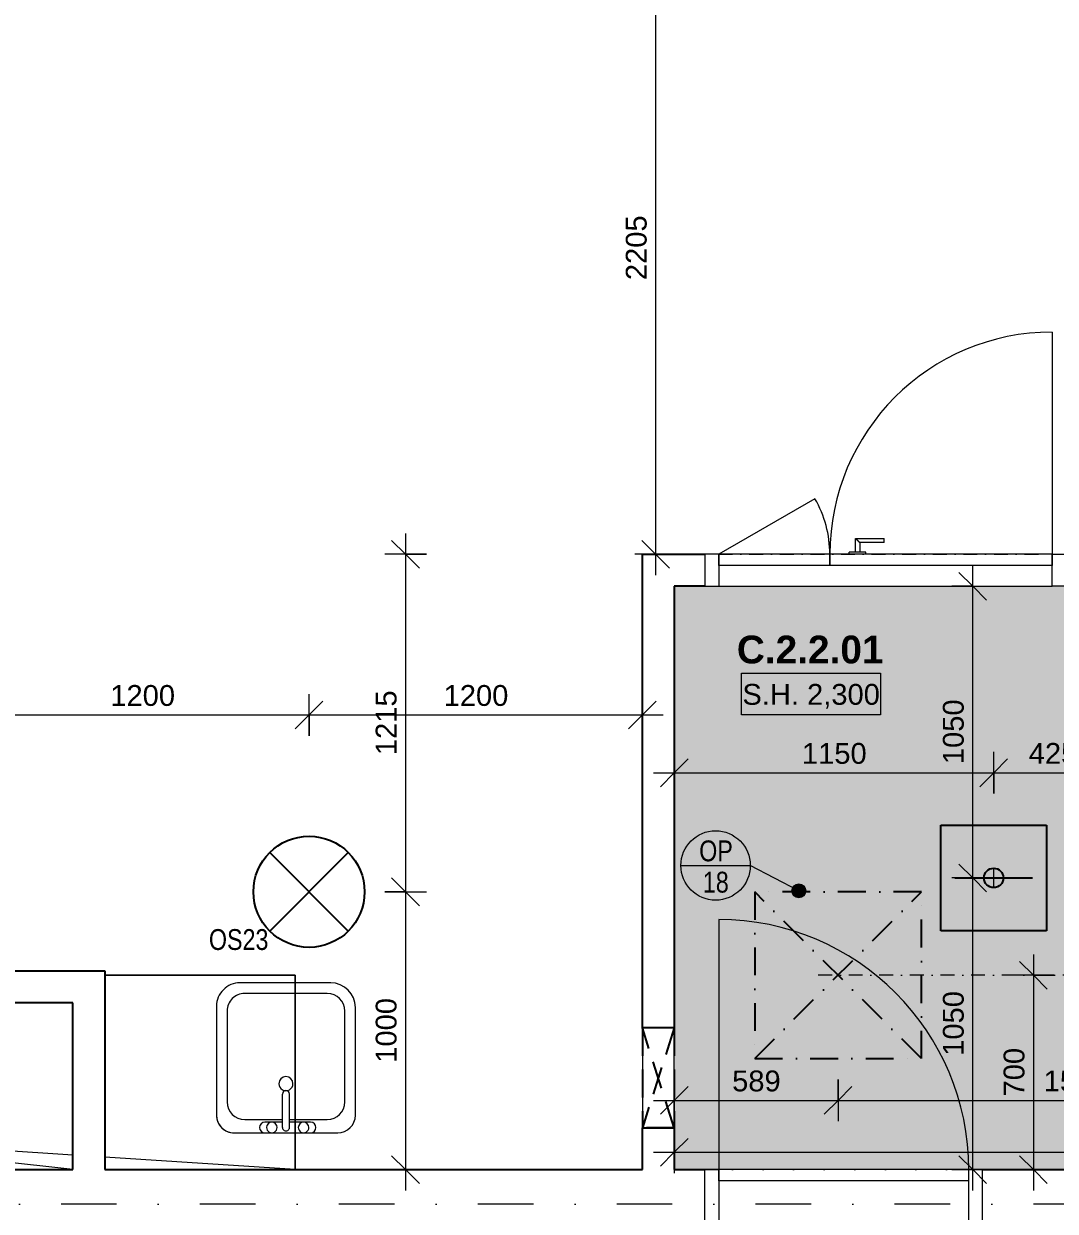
# Model space of a CAD drawing. Header units: millimetres. Extents: x -48130 to -1543, y -7799 to 13735.
# Drawn here: x -36537 to -32824, y -627 to 3648 of the extents above; entities that cross this region are included whole.
import ezdxf

# ---------------------------------------------------------------- set-up
doc = ezdxf.new("R2010")
doc.units = ezdxf.units.MM
for name, pattern in [('ABMV_DashDot_2_2mm-S0_6mm', [110, 50, -30, 0, -30]), ('HA_Dash_3mm-S1mm', [150, 100, -50]), ('HA_DashDot_10mm-S3mm', [500, 200, -150, 0, -150]), ('HA_DashDot_2_2mm-S0_6mm', [110, 50, -30, 0, -30]), ('HA_DashDot_4mm-S1mm', [200, 100, -50, 0, -50])]:
    doc.linetypes.add(name, pattern=pattern)
for name, color, linetype, lineweight in [('-UNDERLAY_P-SANR-FIXT-OTLN', 9, 'Continuous', 9), ('A-____-____-DIMS', 9, 'Continuous', 5), ('A-____-____-DIMS-50', 9, 'Continuous', 5), ('A-AREA-____-IDEN', 9, 'Continuous', 9), ('A-CLNG-____-PATT', 9, 'Continuous', 9), ('A-DETL-____-OTLN', 9, 'Continuous', 25), ('A-DETL-____-THIN', 9, 'Continuous', 9), ('A-DETL-GENF-OTLN', 9, 'Continuous', 9), ('A-DOOR-____-MCUT', 9, 'HA_DashDot_2_2mm-S0_6mm', 9), ('A-DOOR-____-OTLN', 9, 'Continuous', 9), ('A-DOOR-FRAM-OTLN', 9, 'Continuous', 9), ('A-FLOR-____-OTLN', 9, 'Continuous', 9), ('A-FLOR-____-OVHD', 9, 'HA_DashDot_4mm-S1mm', 25), ('A-GENM-____-IDEN', 9, 'Continuous', 9), ('A-GENM-____-MCUT', 9, 'HA_Dash_3mm-S1mm', 25), ('A-GENM-____-OTLN', 9, 'Continuous', 9), ('E-LITE-EQPM-IDEN', 9, 'Continuous', 9), ('E-LITE-EQPM-OTLN', 9, 'Continuous', 9), ('G-____-____-DIMS', 9, 'Continuous', 5), ('I-WALL-____-MCUT', 9, 'Continuous', 25), ('I-WALL-____-OTLN', 9, 'Continuous', 9), ('S-GRID-____-OTLN', 9, 'Continuous', 5)]:
    doc.layers.add(name, color=color, linetype=linetype, lineweight=lineweight)
doc.styles.add('Arial_1', font='arial.ttf', dxfattribs={"height": 75})
doc.styles.add('Arial_2', font='arial.ttf', dxfattribs={"width": 0.8, "height": 75})
doc.styles.add('Arial_B', font='arialbd.ttf', dxfattribs={"height": 100})
doc.dimstyles.new('Inner_Dimensions', dxfattribs={"dimscale": 304.8, "dimtxt": 76.519455, "dimasz": 0.328084, "dimexe": 0.246063, "dimexo": 0.0625, "dimgap": 0.032808, "dimtad": 1, "dimdec": 0, "dimzin": 0, "dimdsep": 46, "dimtxsty": 'Arial_1', "dimblk1": 'OBLIQUE', "dimblk2": 'OBLIQUE', "dimsah": 1, "dimcen": 0.09, "dimdle": 0.246063, "dimazin": 0, "dimtfac": 1, "dimtdec": 4, "dimtix": 1, "dimtmove": 0, "dimatfit": 3, "dimfxl": 0.246063, "dimfxlon": 1, "dimtvp": 1, "dimtolj": 1, "dimtzin": 0, "dimlwd": 9, "dimlwe": 9, "dimarcsym": 2})
doc.dimstyles.new('Inner_Dimensions_2', dxfattribs={"dimscale": 304.8, "dimtxt": 76.519455, "dimasz": 0.328084, "dimexe": 0.246063, "dimexo": 0.0625, "dimgap": 0.032808, "dimtad": 1, "dimdec": 0, "dimzin": 0, "dimdsep": 46, "dimtxsty": 'Arial_1', "dimblk1": 'OBLIQUE', "dimblk2": 'OBLIQUE', "dimsah": 1, "dimcen": 0.09, "dimdle": 0.246063, "dimazin": 0, "dimtfac": 1, "dimtdec": 4, "dimtix": 1, "dimtmove": 2, "dimatfit": 3, "dimfxl": 0.246063, "dimfxlon": 1, "dimtvp": 1, "dimtolj": 1, "dimtzin": 0, "dimlwd": 9, "dimlwe": 9, "dimarcsym": 2})

# ---------------------------------------------------------------- blocks, each defined once
blk = doc.blocks.new('Skříňka se dřezem_ pravoúhlá - 500 x 440mm-1427235-DPS_2NP-C')
at = {"layer": '-UNDERLAY_P-SANR-FIXT-OTLN'}
for p, q in [((202.2, 180.1), (-170.8, 180.1)), ((202.2, 180.1), (-170.8, 180.1)), ((91.9, 180.1), (-73.2, 180.1)), ((3, 132.5), (-132.7, 132.5)), ((-73.2, 142), (3, 142)), ((3, 160.7), (3, 40.4)), ((28.4, 160.7), (28.4, 40.4)), ((28.4, 142), (91.9, 142)), ((164.1, 132.5), (28.4, 132.5)), ((-234.3, 116.6), (-234.3, -271)), ((-234.3, 116.6), (-234.3, -271)), ((265.7, -275.5), (265.7, 116.6)), ((265.7, -275.5), (265.7, 116.6)), ((-196.2, 69), (-196.2, -258.3)), ((227.6, -258.3), (227.6, 69)), ((-132.7, -321.8), (164.1, -321.8)), ((-145.4, -359.9), (181.3, -359.9)), ((-145.4, -359.9), (181.3, -359.9))]:
    blk.add_line(p, q, dxfattribs=at)
for centre, radius, start, end in [((-170.8, 116.6), 63.5, 90, 180), ((-170.8, 116.6), 63.5, 90, 180), ((-73.2, 161.1), 19, 90, 270), ((-47.8, 161.1), 19, 360, 180), ((15.7, 160.7), 12.7, 360, 180), ((66.5, 161.1), 19, 360, 180), ((91.9, 161.1), 19, 270, 90), ((202.2, 116.6), 63.5, 0, 90), ((202.2, 116.6), 63.5, 360, 90), ((-132.7, 69), 63.5, 90, 180), ((-47.8, 161.1), 19, 180, 0), ((66.5, 161.1), 19, 180, 360), ((164.1, 69), 63.5, 0, 90), ((15.7, 3.2), 25.4, 360, 180), ((15.7, 3.2), 25.4, 180, 0), ((15.7, 40.4), 12.7, 180, 0), ((-145.4, -271), 88.9, 180, 270), ((-145.4, -271), 88.9, 180, 270), ((-132.7, -258.3), 63.5, 180, 270), ((164.1, -258.3), 63.5, 270, 0), ((181.3, -275.5), 84.4, 270, 0), ((181.3, -275.5), 84.4, 270, 0)]:
    blk.add_arc(centre, radius, start, end, dxfattribs=at)
blk = doc.blocks.new('HA_DR_Double_Swing_Solid - In_BJ_1200x2100_800-1662813-DPS_2NP-C')
at = {"layer": 'A-DOOR-____-MCUT'}
for p, q in [((-600, 57.5), (600, 57.5)), ((-600, -57.5), (600, -57.5))]:
    blk.add_line(p, q, dxfattribs=at)
at = {"layer": 'A-DOOR-____-OTLN', "lineweight": 5}
for p, q in [((600, 857.5), (600, 57.5)), ((-253.6, 257.5), (-600, 57.5))]:
    blk.add_line(p, q, dxfattribs=at)
at = {"layer": 'A-DOOR-____-OTLN'}
for p, q in [((-107.5, 65.5), (-107.5, 115)), ((-107.5, 115), (-5, 115)), ((-92.5, 100), (-92.5, 65.5)), ((-5, 100), (-92.5, 100)), ((-5, 100), (-5, 115)), ((-200, 57.5), (-600, 57.5)), ((-600, 17.5), (-600, 57.5)), ((-200, 17.5), (-200, 57.5)), ((600, 57.5), (-200, 57.5)), ((-200, 57.5), (-200, 17.5)), ((-70, 65.5), (-130, 65.5)), ((-130, 57.5), (-130, 65.5)), ((-70, 57.5), (-70, 65.5)), ((600, 57.5), (600, 17.5)), ((-200, 17.5), (-600, 17.5)), ((600, 17.5), (-200, 17.5))]:
    blk.add_line(p, q, dxfattribs=at)
at = {"layer": 'A-DOOR-____-OTLN', "lineweight": 5}
for centre, radius, start, end in [((600, 57.5), 800, 90, 180), ((-600, 57.5), 400, 360, 30)]:
    blk.add_arc(centre, radius, start, end, dxfattribs=at)
at = {"layer": 'A-DOOR-____-OTLN'}
blk.add_open_spline([(-107.5, 115), (-107.5, 115), (-107.4, 114.9), (-106.9, 114.4), (-106.5, 114), (-106.1, 113.6), (-105.6, 113.1), (-105.2, 112.7), (-104.6, 112.1), (-103.9, 111.4), (-103.3, 110.8), (-102.9, 110.4), (-102.4, 109.9), (-101.9, 109.4), (-101.5, 109), (-101, 108.5), (-100.5, 108), (-100, 107.5), (-99.5, 107), (-99, 106.5), (-98.5, 106), (-98.1, 105.6), (-97.6, 105.1), (-97.1, 104.6), (-96.7, 104.2), (-96.2, 103.7), (-95.8, 103.3), (-95.3, 102.8), (-94.8, 102.3), (-94.4, 101.9), (-93.9, 101.4), (-93.5, 101), (-93.1, 100.6), (-92.6, 100.1), (-92.5, 100), (-92.5, 100)], degree=3, knots=[0, 0, 0, 0, 0.083333, 0.125, 0.166667, 0.208333, 0.229167, 0.25, 0.291667, 0.333333, 0.354167, 0.375, 0.395833, 0.416667, 0.4375, 0.458333, 0.479167, 0.5, 0.520833, 0.541667, 0.5625, 0.583333, 0.604167, 0.625, 0.645833, 0.666667, 0.6875, 0.708333, 0.75, 0.770833, 0.791667, 0.833333, 0.875, 0.916667, 1, 1, 1, 1], dxfattribs=at)
at = {"layer": 'A-DOOR-FRAM-OTLN'}
for p, q in [((-650, 57.5), (-650, -57.5)), ((-600, 57.5), (-650, 57.5)), ((-600, 57.5), (-600, -57.5)), ((600, -57.5), (600, 57.5)), ((600, 57.5), (650, 57.5)), ((650, 57.5), (650, -57.5)), ((-650, -57.5), (-600, -57.5)), ((-600, -57.5), (600, -57.5)), ((650, -57.5), (600, -57.5))]:
    blk.add_line(p, q, dxfattribs=at)
blk = doc.blocks.new('HA_DR_Single_Swing_Solid - In_BJ_900x2100_Vstup-2040226-DPS_2NP-C')
at = {"layer": 'A-DOOR-____-MCUT'}
for p, q in [((-450, 125), (450, 125)), ((-450, -125), (450, -125))]:
    blk.add_line(p, q, dxfattribs=at)
at = {"layer": 'A-DOOR-____-OTLN'}
for p, q in [((-500, 125), (500, 125)), ((-450, -85), (-450, -125)), ((-450, -85), (450, -85)), ((450, -85), (450, -125)), ((-500, -125), (500, -125)), ((-450, -125), (450, -125))]:
    blk.add_line(p, q, dxfattribs=at)
at = {"layer": 'A-DOOR-____-OTLN', "lineweight": 5}
blk.add_line((450, -1025), (450, -125), dxfattribs=at)
blk.add_arc((450, -125), 900, 180, 270, dxfattribs=at)
at = {"layer": 'A-DOOR-FRAM-OTLN'}
for p, q in [((-450, 125), (-500, 125)), ((-500, 125), (-500, -125)), ((450, 125), (-450, 125)), ((-450, 125), (-450, -125)), ((450, -125), (450, 125)), ((450, 125), (500, 125)), ((500, 125), (500, -125)), ((-500, -125), (-450, -125)), ((500, -125), (450, -125))]:
    blk.add_line(p, q, dxfattribs=at)
blk = doc.blocks.new('HA_GM_Shaft_Rectangle - Default-2056297-DPS_2NP-C')
at = {"layer": 'A-DETL-GENF-OTLN'}
for p, q in [((35, -35), (600, 0)), ((0, -350), (35, -35))]:
    blk.add_line(p, q, dxfattribs=at)
at = {"layer": 'A-GENM-____-OTLN'}
for p, q in [((0, -350), (0, 0)), ((0, 0), (600, 0)), ((600, 0), (600, -350)), ((600, -350), (0, -350))]:
    blk.add_line(p, q, dxfattribs=at)
blk = doc.blocks.new('HA_GM_Shaft_Rectangle - Default-2056011-DPS_2NP-C')
at = {"layer": 'A-DETL-GENF-OTLN'}
for p, q in [((70, -70), (600, -11.1)), ((51.9, -350), (70, -70)), ((0, -1150), (44.4, -465))]:
    blk.add_line(p, q, dxfattribs=at)
at = {"layer": 'A-GENM-____-OTLN'}
for p, q in [((700, -465), (700, -1150)), ((700, -1150), (0, -1150))]:
    blk.add_line(p, q, dxfattribs=at)
blk = doc.blocks.new('HA_LF_GenericSymbol - OS23_pokoje-1614891-DPS_2NP-C')
at = {"layer": 'E-LITE-EQPM-OTLN', "color": 11, "lineweight": 25}
for p, q in [((141.4, 141.4), (-141.4, -141.4)), ((-141.4, 141.4), (141.4, -141.4))]:
    blk.add_line(p, q, dxfattribs=at)
blk.add_circle((0, 0), 200, dxfattribs=at)
blk = doc.blocks.new('HA_GM_Opening_Rectangle_WallBased - Default-1969288-DPS_2NP-C')
at = {"layer": 'A-GENM-____-MCUT'}
for p, q in [((305, 57.5), (-55, -57.5)), ((-55, 57.5), (305, -57.5)), ((-55, 57.5), (-55, -57.5)), ((-55, 57.5), (305, 57.5)), ((305, 57.5), (305, -57.5)), ((-55, -57.5), (305, -57.5))]:
    blk.add_line(p, q, dxfattribs=at)
blk = doc.blocks.new('DIMBLOCK93-DPS_2NP-C')
at = {"layer": 'A-____-____-DIMS-50', "lineweight": 9, "transparency": 16777216}
for p, q in [((-34262.2, 3943.2), (-34312.2, 3993.2)), ((-34337.2, 3943.2), (-34187.2, 3943.2)), ((-34262.2, 3943.2), (-34337.2, 3943.2)), ((-34262.2, 3943.2), (-34262.2, 1663.2)), ((-34262.2, 3943.2), (-34212.2, 3893.2)), ((-34262.2, 1738.2), (-34312.2, 1788.2)), ((-34187.2, 1738.2), (-34337.2, 1738.2)), ((-34262.2, 1738.2), (-34212.2, 1688.2)), ((-34262.2, 1738.2), (-34187.2, 1738.2))]:
    blk.add_line(p, q, dxfattribs=at)
at = {"layer": 'A-____-____-DIMS-50', "color": 0, "lineweight": 9, "transparency": 16777216, "insert": (-34369.5, 2725.3), "char_height": 75, "width": 276.883, "attachment_point": 1, "rotation": 90, "line_spacing_factor": 0.941778, "style": 'Arial_1'}
blk.add_mtext('2205', dxfattribs=at)
blk = doc.blocks.new('_Oblique')
at = {"color": 0, "linetype": 'ByBlock', "lineweight": -2}
blk.add_line((-0.5, -0.5), (0.5, 0.5), dxfattribs=at)
blk = doc.blocks.new('Spot Elevations - Generic-448778-DPS_2NP-C')
at = {"layer": 'G-____-____-DIMS', "lineweight": 9}
for p, q in [((-5, 0), (-5, 3)), ((-5, 3), (5, 3)), ((5, 3), (5, 0)), ((5, 0), (-5, 0))]:
    blk.add_line(p, q, dxfattribs=at)
blk = doc.blocks.new('DIMBLOCK107-DPS_2NP-C')
at = {"layer": 'A-____-____-DIMS-50', "lineweight": 9, "transparency": 16777216}
for p, q in [((-34194.9, -152.6), (-34194.9, -302.6)), ((-34194.9, -227.6), (-34194.9, -152.6)), ((-33605.5, -152.6), (-33605.5, -302.6)), ((-33605.5, -227.6), (-33605.5, -152.6)), ((-34194.9, -227.6), (-34144.9, -177.6)), ((-33605.5, -227.6), (-33555.5, -177.6)), ((-34269.9, -227.6), (-33605.5, -227.6)), ((-34194.9, -227.6), (-34244.9, -277.6)), ((-33605.5, -227.6), (-33655.5, -277.6))]:
    blk.add_line(p, q, dxfattribs=at)
at = {"layer": 'A-____-____-DIMS-50', "color": 0, "lineweight": 9, "transparency": 16777216, "insert": (-33986.7, -120.2), "char_height": 75, "width": 207.662, "attachment_point": 1, "line_spacing_factor": 0.941778, "style": 'Arial_1'}
blk.add_mtext('589', dxfattribs=at)
blk = doc.blocks.new('DIMBLOCK108-DPS_2NP-C')
at = {"layer": 'A-____-____-DIMS-50', "lineweight": 9, "transparency": 16777216}
for p, q in [((-33605.5, -152.6), (-33605.5, -302.6)), ((-33605.5, -227.6), (-33605.5, -152.6)), ((-32085.4, -152.6), (-32085.4, -302.6)), ((-32085.4, -227.6), (-32085.4, -152.6)), ((-33605.5, -227.6), (-33555.5, -177.6)), ((-32085.4, -227.6), (-32035.4, -177.6)), ((-33605.5, -227.6), (-33655.5, -277.6)), ((-33605.5, -227.6), (-32085.4, -227.6)), ((-32085.4, -227.6), (-32135.4, -277.6))]:
    blk.add_line(p, q, dxfattribs=at)
at = {"layer": 'A-____-____-DIMS-50', "color": 0, "lineweight": 9, "transparency": 16777216, "insert": (-32865.1, -120.2), "char_height": 75, "width": 276.883, "attachment_point": 1, "line_spacing_factor": 0.941778, "style": 'Arial_1'}
blk.add_mtext('1520', dxfattribs=at)
blk = doc.blocks.new('DIMBLOCK110-DPS_2NP-C')
at = {"layer": 'A-____-____-DIMS-50', "lineweight": 9, "transparency": 16777216}
for p, q in [((-32902.1, 222.8), (-32952.1, 272.8)), ((-32902.1, 297.8), (-32902.1, -551.8)), ((-32827.1, 222.8), (-32977.1, 222.8)), ((-32902.1, 222.8), (-32852.1, 172.8)), ((-32902.1, 222.8), (-32827.1, 222.8)), ((-32902.1, -476.8), (-32952.1, -426.8)), ((-32827.1, -476.8), (-32977.1, -476.8)), ((-32902.1, -476.8), (-32852.1, -526.8)), ((-32902.1, -476.8), (-32827.1, -476.8))]:
    blk.add_line(p, q, dxfattribs=at)
at = {"layer": 'A-____-____-DIMS-50', "color": 0, "lineweight": 9, "transparency": 16777216, "insert": (-33009.5, -213.5), "char_height": 75, "width": 207.662, "attachment_point": 1, "rotation": 90, "line_spacing_factor": 0.941778, "style": 'Arial_1'}
blk.add_mtext('700', dxfattribs=at)
blk = doc.blocks.new('DIMBLOCK113-DPS_2NP-C')
at = {"layer": 'A-____-____-DIMS-50', "lineweight": 9, "transparency": 16777216}
for p, q in [((-34194.9, 1026.6), (-34194.9, 876.6)), ((-34194.9, 951.6), (-34194.9, 1026.6)), ((-33045.1, 876.6), (-33045.1, 1026.6)), ((-34194.9, 951.6), (-34144.9, 1001.6)), ((-33045.1, 951.6), (-32995.1, 1001.6)), ((-34269.9, 951.6), (-33045.1, 951.6)), ((-34194.9, 951.6), (-34244.9, 901.6)), ((-33045.1, 951.6), (-33095.1, 901.6)), ((-33045.1, 951.6), (-33045.1, 876.6))]:
    blk.add_line(p, q, dxfattribs=at)
at = {"layer": 'A-____-____-DIMS-50', "color": 0, "lineweight": 9, "transparency": 16777216, "insert": (-33735.4, 1059), "char_height": 75, "width": 276.883, "attachment_point": 1, "line_spacing_factor": 0.941778, "style": 'Arial_1'}
blk.add_mtext('1150', dxfattribs=at)
blk = doc.blocks.new('DIMBLOCK114-DPS_2NP-C')
at = {"layer": 'A-____-____-DIMS-50', "lineweight": 9, "transparency": 16777216}
for p, q in [((-33045.1, 876.6), (-33045.1, 1026.6)), ((-32619.9, 876.6), (-32619.9, 1026.6)), ((-33045.1, 951.6), (-32995.1, 1001.6)), ((-32619.9, 951.6), (-32569.9, 1001.6)), ((-33045.1, 951.6), (-33095.1, 901.6)), ((-33045.1, 951.6), (-32619.9, 951.6)), ((-33045.1, 951.6), (-33045.1, 876.6)), ((-32619.9, 951.6), (-32669.9, 901.6)), ((-32619.9, 951.6), (-32619.9, 876.6))]:
    blk.add_line(p, q, dxfattribs=at)
at = {"layer": 'A-____-____-DIMS-50', "color": 0, "lineweight": 9, "transparency": 16777216, "insert": (-32919, 1059), "char_height": 75, "width": 207.662, "attachment_point": 1, "line_spacing_factor": 0.941778, "style": 'Arial_1'}
blk.add_mtext('425', dxfattribs=at)
blk = doc.blocks.new('HA_TAG_GM_Products - Generic-588599-DPS_2NP-C')
at = {"layer": 'A-GENM-____-IDEN'}
blk.add_line((-2.5, 0), (2.5, 0), dxfattribs=at)
blk.add_circle((0, 0), 2.5, dxfattribs=at)
blk = doc.blocks.new('DIMBLOCK126-DPS_2NP-C')
at = {"layer": 'A-____-____-DIMS-50', "lineweight": 9, "transparency": 16777216}
for p, q in [((-33120.6, 573.2), (-33170.6, 623.2)), ((-33045.6, 573.2), (-33195.6, 573.2)), ((-33120.6, -551.8), (-33120.6, 573.2)), ((-33120.6, 573.2), (-33070.6, 523.2)), ((-33120.6, 573.2), (-33045.6, 573.2)), ((-33120.6, -476.8), (-33170.6, -426.8)), ((-33195.6, -476.8), (-33045.6, -476.8)), ((-33120.6, -476.8), (-33195.6, -476.8)), ((-33120.6, -476.8), (-33070.6, -526.8))]:
    blk.add_line(p, q, dxfattribs=at)
at = {"layer": 'A-____-____-DIMS-50', "color": 0, "lineweight": 9, "transparency": 16777216, "insert": (-33228, -67.2), "char_height": 75, "width": 276.883, "attachment_point": 1, "rotation": 90, "line_spacing_factor": 0.941778, "style": 'Arial_1'}
blk.add_mtext('1050', dxfattribs=at)
blk = doc.blocks.new('DIMBLOCK127-DPS_2NP-C')
at = {"layer": 'A-____-____-DIMS-50', "lineweight": 9, "transparency": 16777216}
for p, q in [((-33120.6, 1623.2), (-33170.6, 1673.2)), ((-33120.6, 573.2), (-33120.6, 1698.2)), ((-33195.6, 1623.2), (-33045.6, 1623.2)), ((-33120.6, 1623.2), (-33195.6, 1623.2)), ((-33120.6, 1623.2), (-33070.6, 1573.2)), ((-33120.6, 573.2), (-33170.6, 623.2)), ((-33045.6, 573.2), (-33195.6, 573.2)), ((-33120.6, 573.2), (-33070.6, 523.2)), ((-33120.6, 573.2), (-33045.6, 573.2))]:
    blk.add_line(p, q, dxfattribs=at)
at = {"layer": 'A-____-____-DIMS-50', "color": 0, "lineweight": 9, "transparency": 16777216, "insert": (-33228, 982.8), "char_height": 75, "width": 276.883, "attachment_point": 1, "rotation": 90, "line_spacing_factor": 0.941778, "style": 'Arial_1'}
blk.add_mtext('1050', dxfattribs=at)
blk = doc.blocks.new('DIMBLOCK131-DPS_2NP-C')
at = {"layer": 'A-____-____-DIMS-50', "lineweight": 9, "transparency": 16777216}
for p, q in [((-36709.9, 1235.1), (-36709.9, 1085.1)), ((-36709.9, 1160.1), (-36709.9, 1235.1)), ((-36709.9, 1160.1), (-36659.9, 1210.1)), ((-35509.9, 1085.1), (-35509.9, 1235.1)), ((-35509.9, 1160.1), (-35459.9, 1210.1)), ((-36784.9, 1160.1), (-35509.9, 1160.1)), ((-36709.9, 1160.1), (-36759.9, 1110.1)), ((-35509.9, 1160.1), (-35559.9, 1110.1)), ((-35509.9, 1160.1), (-35509.9, 1085.1))]:
    blk.add_line(p, q, dxfattribs=at)
at = {"layer": 'A-____-____-DIMS-50', "color": 0, "lineweight": 9, "transparency": 16777216, "insert": (-36225.3, 1267.5), "char_height": 75, "width": 276.883, "attachment_point": 1, "line_spacing_factor": 0.941778, "style": 'Arial_1'}
blk.add_mtext('1200', dxfattribs=at)
blk = doc.blocks.new('DIMBLOCK132-DPS_2NP-C')
at = {"layer": 'A-____-____-DIMS-50', "lineweight": 9, "transparency": 16777216}
for p, q in [((-35509.9, 1085.1), (-35509.9, 1235.1)), ((-35509.9, 1160.1), (-35459.9, 1210.1)), ((-34309.9, 1235.1), (-34309.9, 1085.1)), ((-34309.9, 1160.1), (-34309.9, 1235.1)), ((-34309.9, 1160.1), (-34259.9, 1210.1)), ((-35509.9, 1160.1), (-35559.9, 1110.1)), ((-35509.9, 1160.1), (-34234.9, 1160.1)), ((-35509.9, 1160.1), (-35509.9, 1085.1)), ((-34309.9, 1160.1), (-34359.9, 1110.1))]:
    blk.add_line(p, q, dxfattribs=at)
at = {"layer": 'A-____-____-DIMS-50', "color": 0, "lineweight": 9, "transparency": 16777216, "insert": (-35025.3, 1267.5), "char_height": 75, "width": 276.883, "attachment_point": 1, "line_spacing_factor": 0.941778, "style": 'Arial_1'}
blk.add_mtext('1200', dxfattribs=at)
blk = doc.blocks.new('DIMBLOCK133-DPS_2NP-C')
at = {"layer": 'A-____-____-DIMS-50', "lineweight": 9, "transparency": 16777216}
for p, q in [((-35162.5, 1813.2), (-35162.5, 523.2)), ((-35162.5, 1738.2), (-35212.5, 1788.2)), ((-35087.5, 1738.2), (-35237.5, 1738.2)), ((-35162.5, 1738.2), (-35112.5, 1688.2)), ((-35162.5, 1738.2), (-35087.5, 1738.2)), ((-35162.5, 523.2), (-35212.5, 573.2)), ((-35237.5, 523.2), (-35087.5, 523.2)), ((-35162.5, 523.2), (-35237.5, 523.2)), ((-35162.5, 523.2), (-35112.5, 473.2))]:
    blk.add_line(p, q, dxfattribs=at)
at = {"layer": 'A-____-____-DIMS-50', "color": 0, "lineweight": 9, "transparency": 16777216, "insert": (-35269.9, 1015.3), "char_height": 75, "width": 276.883, "attachment_point": 1, "rotation": 90, "line_spacing_factor": 0.941778, "style": 'Arial_1'}
blk.add_mtext('1215', dxfattribs=at)
blk = doc.blocks.new('DIMBLOCK134-DPS_2NP-C')
at = {"layer": 'A-____-____-DIMS-50', "lineweight": 9, "transparency": 16777216}
for p, q in [((-35162.5, 523.2), (-35212.5, 573.2)), ((-35237.5, 523.2), (-35087.5, 523.2)), ((-35162.5, 523.2), (-35237.5, 523.2)), ((-35162.5, 523.2), (-35162.5, -551.8)), ((-35162.5, 523.2), (-35112.5, 473.2)), ((-35162.5, -476.8), (-35212.5, -426.8)), ((-35087.5, -476.8), (-35237.5, -476.8)), ((-35162.5, -476.8), (-35112.5, -526.8)), ((-35162.5, -476.8), (-35087.5, -476.8))]:
    blk.add_line(p, q, dxfattribs=at)
at = {"layer": 'A-____-____-DIMS-50', "color": 0, "lineweight": 9, "transparency": 16777216, "insert": (-35269.9, -92.2), "char_height": 75, "width": 276.883, "attachment_point": 1, "rotation": 90, "line_spacing_factor": 0.941778, "style": 'Arial_1'}
blk.add_mtext('1000', dxfattribs=at)
blk = doc.blocks.new('DIMBLOCK169-DPS_2NP-C')
at = {"layer": 'A-____-____-DIMS-50', "lineweight": 9, "transparency": 16777216}
for p, q in [((-34194.9, -339.4), (-34194.9, -489.4)), ((-34194.9, -414.4), (-34194.9, -339.4)), ((-30919.9, -339.4), (-30919.9, -489.4)), ((-30919.9, -414.4), (-30919.9, -339.4)), ((-34194.9, -414.4), (-34144.9, -364.4)), ((-30919.9, -414.4), (-30869.9, -364.4)), ((-34269.9, -414.4), (-30844.9, -414.4)), ((-34194.9, -414.4), (-34244.9, -464.4)), ((-30919.9, -414.4), (-30969.9, -464.4))]:
    blk.add_line(p, q, dxfattribs=at)
at = {"layer": 'A-____-____-DIMS-50', "color": 0, "lineweight": 9, "transparency": 16777216, "insert": (-32672.8, -307), "char_height": 75, "width": 276.883, "attachment_point": 1, "line_spacing_factor": 0.941778, "style": 'Arial_1'}
blk.add_mtext('3275', dxfattribs=at)

msp = doc.modelspace()

# ---------------------------------------------------------------- hatches: boundary and pattern name
at = {"layer": 'A-CLNG-____-PATT', "lineweight": 5}
h = msp.add_hatch(color=256, dxfattribs=at)
h.paths.add_polyline_path([(-30919.9, -476.8), (-30919.9, 1623.2), (-34194.9, 1623.2), (-34194.9, -476.8), (-31764.9, -476.8), (-31764.9, 173.2), (-31649.9, 173.2), (-31649.9, -476.8)])
h.paths.add_polyline_path([(-33045.1, 538.2), (-33054.2, 539.4), (-33062.6, 542.9), (-33069.9, 548.5), (-33075.4, 555.7), (-33078.9, 564.1), (-33080.1, 573.2), (-33078.9, 582.3), (-33075.4, 590.7), (-33069.9, 598), (-33062.6, 603.5), (-33054.2, 607), (-33045.1, 608.2), (-33036.1, 607), (-33027.6, 603.5), (-33020.4, 598), (-33014.8, 590.7), (-33011.3, 582.3), (-33010.1, 573.2), (-33011.3, 564.1), (-33014.8, 555.7), (-33020.4, 548.5), (-33027.6, 542.9), (-33036.1, 539.4)])
at = {"layer": 'A-DETL-GENF-OTLN'}
msp.add_hatch(color=1, dxfattribs=at).paths.add_polyline_path([(-33045.1, 538.2), (-33036.1, 539.4), (-33027.6, 542.9), (-33020.4, 548.5), (-33014.8, 555.7), (-33011.3, 564.1), (-33010.1, 573.2), (-33011.3, 582.3), (-33014.8, 590.7), (-33020.4, 598), (-33027.6, 603.5), (-33036.1, 607), (-33045.1, 608.2), (-33054.2, 607), (-33062.6, 603.5), (-33069.9, 598), (-33075.4, 590.7), (-33078.9, 582.3), (-33080.1, 573.2), (-33078.9, 564.1), (-33075.4, 555.7), (-33069.9, 548.5), (-33062.6, 542.9), (-33054.2, 539.4)])
at = {"layer": 'A-GENM-____-IDEN'}
h = msp.add_hatch(color=256, dxfattribs=at)
edge = h.paths.add_edge_path()
edge.add_arc((-33746.8, 526.9), 25, 0, 360)

# ---------------------------------------------------------------- linework, layer by layer
at = {"layer": 'A-DETL-____-OTLN'}
for p, q in [((-33235.1, 763.2), (-32855.1, 763.2)), ((-33235.1, 383.2), (-33235.1, 763.2)), ((-32855.1, 763.2), (-32855.1, 383.2)), ((-33185.1, 573.2), (-32905.1, 573.2)), ((-32855.1, 383.2), (-33235.1, 383.2))]:
    msp.add_line(p, q, dxfattribs=at)
at = {"layer": 'A-DETL-____-OTLN', "linetype": 'ABMV_DashDot_2_2mm-S0_6mm', "lineweight": 5}
msp.add_line((-31865.4, 222.8), (-33685.4, 222.8), dxfattribs=at)
at = {"layer": 'A-DETL-____-OTLN'}
msp.add_circle((-33045.1, 573.2), 35, dxfattribs=at)
at = {"layer": 'A-DETL-____-THIN'}
msp.add_line((-33045.1, 538.2), (-33045.1, 608.2), dxfattribs=at)
for start, end in [(0, 180), (180, 360)]:
    msp.add_arc((-33045.1, 573.2), 35, start, end, dxfattribs=at)
at = {"layer": 'A-FLOR-____-OTLN'}
for p, q in [((-35559.9, 223.2), (-36244.9, 223.2)), ((-35559.9, -476.8), (-35559.9, 223.2))]:
    msp.add_line(p, q, dxfattribs=at)
at = {"layer": 'A-FLOR-____-OVHD'}
for p, q in [((-33305.5, 522.8), (-33905.5, 522.8)), ((-33905.5, 522.8), (-33905.5, -77.2)), ((-33305.5, -77.2), (-33905.5, 522.8)), ((-33905.5, -77.2), (-33305.5, 522.8)), ((-33305.5, -77.2), (-33305.5, 522.8)), ((-33905.5, -77.2), (-33305.5, -77.2))]:
    msp.add_line(p, q, dxfattribs=at)
at = {"layer": 'A-GENM-____-IDEN'}
msp.add_line((-33746.8, 526.9), (-33921.3, 618), dxfattribs=at)
msp.add_circle((-33746.8, 526.9), 25, dxfattribs=at)
at = {"layer": 'I-WALL-____-MCUT'}
for p, q in [((-34309.9, 33.3), (-34309.9, 1738.2)), ((-34309.9, 1738.2), (-34084.9, 1738.2)), ((-34194.9, 1623.2), (-34194.9, 33.3)), ((-34084.9, 1623.2), (-34194.9, 1623.2)), ((-36709.9, 238.2), (-36244.9, 238.2)), ((-36244.9, 238.2), (-36244.9, -476.8)), ((-36359.9, 123.2), (-36709.9, 123.2)), ((-36359.9, -476.8), (-36359.9, 123.2)), ((-34194.9, 33.3), (-34309.9, 33.3)), ((-34309.9, -476.8), (-34309.9, -326.7)), ((-34309.9, -326.7), (-34194.9, -326.7)), ((-34194.9, -326.7), (-34194.9, -476.8)), ((-36709.9, -476.8), (-36359.9, -476.8)), ((-36244.9, -476.8), (-34309.9, -476.8)), ((-34194.9, -476.8), (-34084.9, -476.8)), ((-33084.9, -476.8), (-31764.9, -476.8))]:
    msp.add_line(p, q, dxfattribs=at)
at = {"layer": 'I-WALL-____-OTLN'}
for p, q in [((-34309.9, 33.3), (-34309.9, -326.7)), ((-34194.9, -326.7), (-34194.9, 33.3))]:
    msp.add_line(p, q, dxfattribs=at)
at = {"layer": 'S-GRID-____-OTLN', "linetype": 'HA_DashDot_10mm-S3mm', "lineweight": 9}
msp.add_line((-22199.7, -601.8), (-46530.3, -601.8), dxfattribs=at)

# ---------------------------------------------------------------- block references
at = {"layer": '-UNDERLAY_P-SANR-FIXT-OTLN', "rotation": 180}
msp.add_blockref('Skříňka se dřezem_ pravoúhlá - 500 x 440mm-1427235-DPS_2NP-C', (-35577.3, -164.3), dxfattribs=at)
at = {"layer": 'A-DOOR-____-OTLN'}
msp.add_blockref('HA_DR_Double_Swing_Solid - In_BJ_1200x2100_800-1662813-DPS_2NP-C', (-33434.9, 1680.7), dxfattribs=at)
at = {"layer": 'A-DOOR-____-OTLN', "rotation": 180}
msp.add_blockref('HA_DR_Single_Swing_Solid - In_BJ_900x2100_Vstup-2040226-DPS_2NP-C', (-33584.9, -601.8), dxfattribs=at)
at = {"layer": 'A-GENM-____-IDEN', "xscale": 49.99999999999998, "yscale": 49.99999999999998, "zscale": 49.99999999999998}
msp.add_blockref('HA_TAG_GM_Products - Generic-588599-DPS_2NP-C', (-34046.3, 618), dxfattribs=at)
at = {"layer": 'A-GENM-____-OTLN'}
for name, p, rotation in [('HA_GM_Shaft_Rectangle - Default-2056011-DPS_2NP-C', (-36709.9, -476.8), 89.9999999999996), ('HA_GM_Opening_Rectangle_WallBased - Default-1969288-DPS_2NP-C', (-34252.4, -21.7), 269.9999999999997)]:
    msp.add_blockref(name, p, dxfattribs=dict(at, rotation=rotation))
at = {"layer": 'A-GENM-____-OTLN', "lineweight": 5, "rotation": 89.9999999999996}
msp.add_blockref('HA_GM_Shaft_Rectangle - Default-2056297-DPS_2NP-C', (-36709.9, -476.8), dxfattribs=at)
at = {"layer": 'E-LITE-EQPM-OTLN', "color": 11, "lineweight": 25}
msp.add_blockref('HA_LF_GenericSymbol - OS23_pokoje-1614891-DPS_2NP-C', (-35509.9, 523.2), dxfattribs=at)
at = {"layer": 'G-____-____-DIMS', "lineweight": 9, "xscale": 49.99999999999998, "yscale": 49.99999999999998, "zscale": 49.99999999999998}
msp.add_blockref('Spot Elevations - Generic-448778-DPS_2NP-C', (-33703, 1160.6), dxfattribs=at)

# ---------------------------------------------------------------- texts
at = {"layer": 'A-AREA-____-IDEN', "lineweight": 5, "insert": (-33969.8, 1445.4), "char_height": 100, "width": 653.375, "attachment_point": 1, "style": 'Arial_B'}
msp.add_mtext('C.2.2.01', dxfattribs=at)
at = {"layer": 'A-GENM-____-IDEN', "lineweight": 5, "char_height": 75, "attachment_point": 1, "style": 'Arial_2'}
for s, insert, width in [('OP', (-34105.3, 708.1), 147.51), ('18', (-34092.1, 595.4), 115.443)]:
    msp.add_mtext(s, dxfattribs=dict(at, insert=insert, width=width))
at = {"layer": 'E-LITE-EQPM-IDEN', "lineweight": 5, "insert": (-35870.3, 388.9), "char_height": 75, "width": 262.953, "attachment_point": 1, "style": 'Arial_2'}
msp.add_mtext('OS23', dxfattribs=at)
at = {"layer": 'G-____-____-DIMS', "lineweight": 9, "insert": (-33949.8, 1271.5), "char_height": 75, "width": 592.246, "attachment_point": 1, "line_spacing_factor": 0.941778, "style": 'Arial_1'}
msp.add_mtext('S.H. 2,300', dxfattribs=at)

# ---------------------------------------------------------------- dimensions: what is measured, and where the dimension line sits
at = {"layer": 'A-____-____-DIMS', "lineweight": 9}
for base, p1, p2, override, picture, middle in [((-34262.2, 1738.2), (-34337.2, 3943.2), (-34187.2, 1738.2), {"dimpost": '<>', "dimfxl": 2210.096152}, 'DIMBLOCK93-DPS_2NP-C', (-34310.5, 2840.7)), ((-35162.5, 523.2), (-35087.5, 1738.2), (-35237.5, 523.2), {"dimpost": '<>', "dimfxl": 1224.224244}, 'DIMBLOCK133-DPS_2NP-C', (-35210.8, 1130.7)), ((-33120.6, 1623.2), (-33045.6, 573.2), (-33195.6, 1623.2), {"dimpost": '<>', "dimfxl": 1060.660172}, 'DIMBLOCK127-DPS_2NP-C', (-33168.9, 1098.2)), ((-33120.6, 573.2), (-33195.6, -476.8), (-33045.6, 573.2), {"dimpost": '<>', "dimfxl": 1060.660172}, 'DIMBLOCK126-DPS_2NP-C', (-33168.9, 48.2)), ((-35162.5, -476.8), (-35237.5, 523.2), (-35087.5, -476.8), {"dimpost": '<>', "dimfxl": 1011.187421}, 'DIMBLOCK134-DPS_2NP-C', (-35210.8, 23.2)), ((-32902.1, -476.8), (-32827.1, 222.8), (-32827.1, -476.8), {"dimpost": '<>', "dimfxl": 699.616797}, 'DIMBLOCK110-DPS_2NP-C', (-32950.4, -127))]:
    dim = msp.add_linear_dim(base=base, p1=p1, p2=p2, angle=90, dimstyle='Inner_Dimensions', override=override, dxfattribs=at)
    dim.commit()
    dim.dimension.update_dxf_attribs({"geometry": picture, "text_midpoint": middle})
for base, p1, p2, override, picture, middle in [((-35509.9, 1160.1), (-36709.9, 1235.1), (-35509.9, 1085.1), {"dimpost": '<>', "dimfxl": 1209.338662}, 'DIMBLOCK131-DPS_2NP-C', (-36109.9, 1208.4)), ((-34309.9, 1160.1), (-35509.9, 1085.1), (-34309.9, 1235.1), {"dimpost": '<>', "dimfxl": 1209.338662}, 'DIMBLOCK132-DPS_2NP-C', (-34909.9, 1208.4)), ((-33045.1, 951.6), (-34194.9, 1026.6), (-33045.1, 876.6), {"dimpost": '<>', "dimfxl": 1159.529532}, 'DIMBLOCK113-DPS_2NP-C', (-33620, 999.9)), ((-32619.9, 951.6), (-33045.1, 876.6), (-32619.9, 876.6), {"dimpost": '<>', "dimfxl": 425.213613}, 'DIMBLOCK114-DPS_2NP-C', (-32832.5, 999.9)), ((-33605.5, -227.6), (-34194.9, -152.6), (-33605.5, -152.6), {"dimpost": '<>', "dimfxl": 589.414556}, 'DIMBLOCK107-DPS_2NP-C', (-33900.2, -179.3)), ((-30919.9, -414.4), (-34194.9, -339.4), (-30919.9, -339.4), {"dimpost": '<>', "dimfxl": 3275}, 'DIMBLOCK169-DPS_2NP-C', (-32557.4, -366))]:
    dim = msp.add_linear_dim(base=base, p1=p1, p2=p2, dimstyle='Inner_Dimensions', override=override, dxfattribs=at)
    dim.commit()
    dim.dimension.update_dxf_attribs({"geometry": picture, "text_midpoint": middle})
dim = msp.add_linear_dim(base=(-32085.4, -227.6), p1=(-33605.5, -152.6), p2=(-32085.4, -152.6), dimstyle='Inner_Dimensions_2', override={"dimpost": '<>', "dimfxl": 1520.102577}, dxfattribs=at)
dim.commit()
dim.dimension.update_dxf_attribs({"geometry": 'DIMBLOCK108-DPS_2NP-C', "text_midpoint": (-32726.6, -170.2), "dimtype": 160})

doc.saveas('drawing.dxf')
